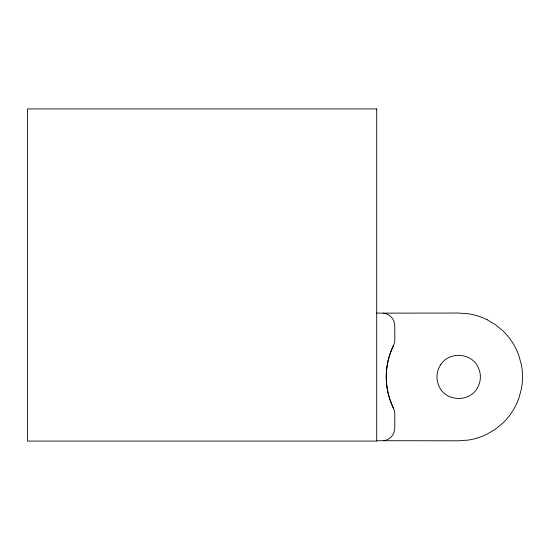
<?xml version="1.0" encoding="UTF-8"?>
<svg xmlns="http://www.w3.org/2000/svg" width="550" height="550" viewBox="0 0 550 550"><rect width="100%" height="100%" fill="white"/><g stroke="black" fill="none" stroke-linecap="round" stroke-linejoin="round"><path stroke-width="0.82" d="M376.702 313.046L383.563 313.143L386.547 313.878A12.767 12.767 0 0 1 393.958 321.289L394.79 325.82L394.79 339.797A12.781 12.781 0 0 1 393.511 345.366L389.778 354.674L388.403 359.501A72.346 72.346 0 0 0 388.403 394.35L389.778 399.176L393.511 408.485A12.781 12.781 0 0 1 394.79 414.054L394.79 428.031L393.958 432.561A12.767 12.767 0 0 1 386.547 439.973L383.563 440.708L376.702 440.804M383.563 313.143L458.666 313.046L468.428 313.796A63.896 63.896 0 0 1 487.018 319.639M383.563 440.708L458.666 440.804L468.428 440.055A63.896 63.896 0 0 0 487.018 434.17L495.419 429.172L502.961 422.95A63.8 63.8 0 0 0 516.959 403.054L518.788 398.516L521.379 389.084A63.958 63.958 0 0 0 521.379 364.767L518.788 355.334L516.959 350.797A63.8 63.8 0 0 0 502.961 330.901L495.419 324.679L487.011 319.681M393.511 408.485A72.401 72.401 0 0 1 393.511 345.366M440.694 364.732L439.478 366.754A21.732 21.732 0 0 0 439.457 387.097C446.648 402.229 470.69 402.256 477.861 387.097A21.732 21.732 0 0 0 477.861 366.754C471.075 352.55 448.979 351.347 440.694 364.732M376.702 108.914L27.5 108.914L27.5 441.086L376.702 441.086L376.702 108.914"/></g></svg>
